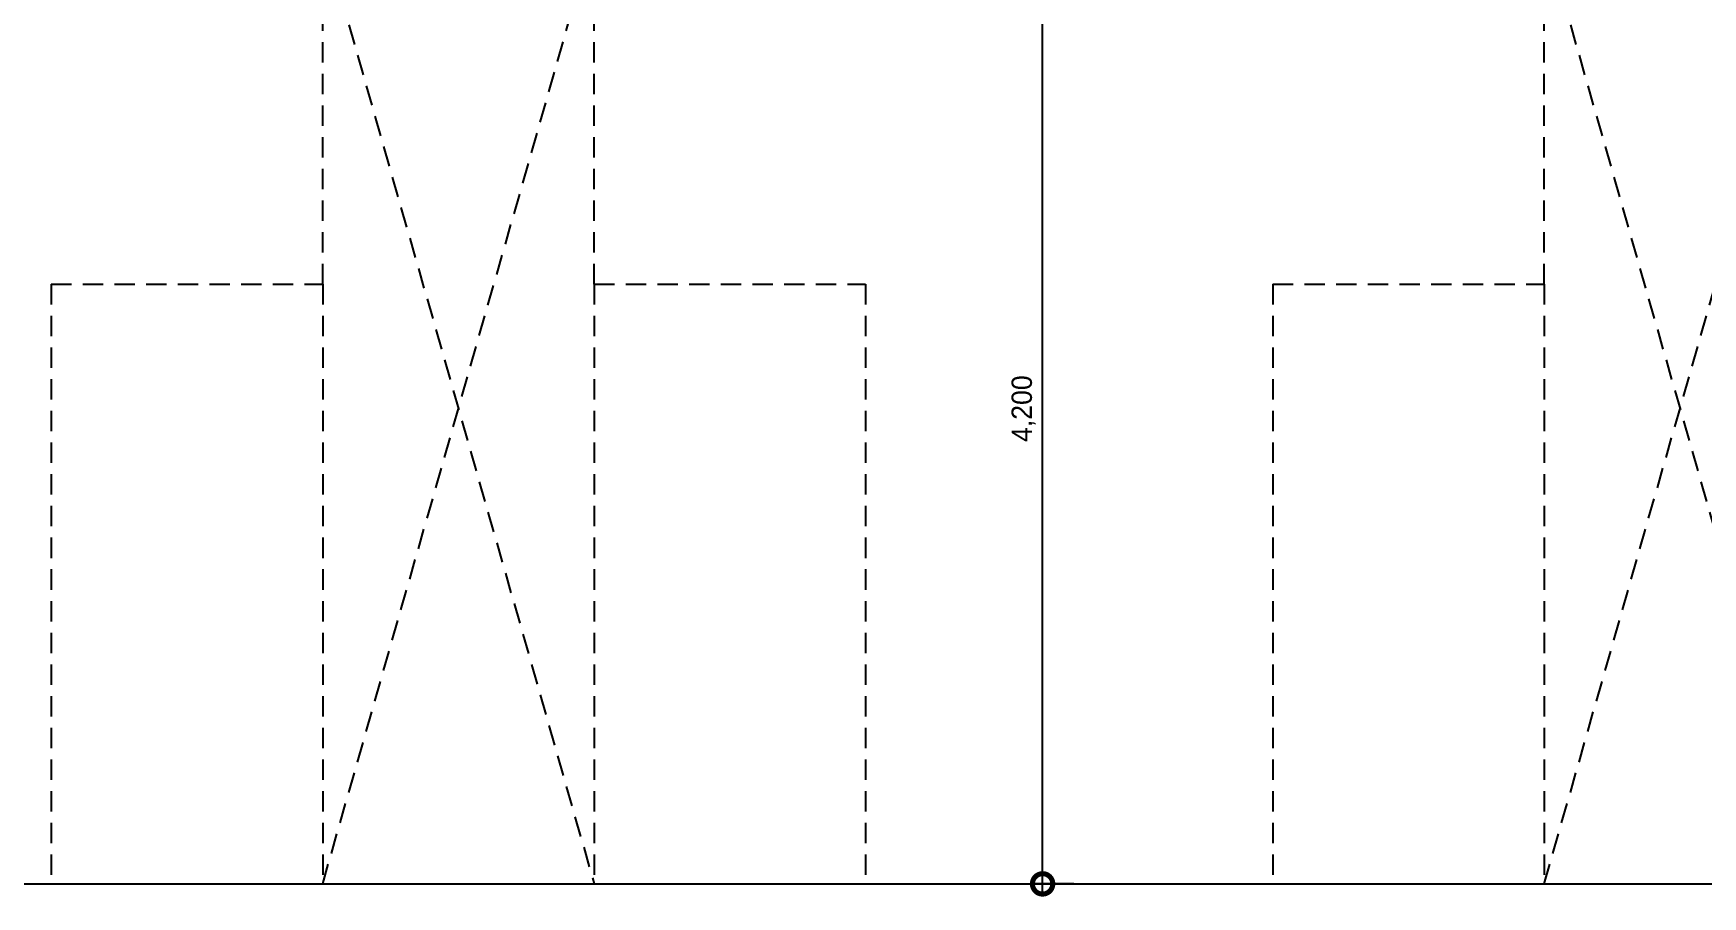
# Model space of a CAD drawing. Header units: millimetres. Extents: x 17311 to 801382, y -242618 to -104888.
# Drawn here: x 320582 to 327961, y -169286 to -165471 of the extents above; entities that cross this region are included whole.
import ezdxf

# ---------------------------------------------------------------- set-up
doc = ezdxf.new("R2010")
doc.units = ezdxf.units.MM
doc.header["$LTSCALE"] = 250
doc.linetypes.add('H1', pattern=[1.5, 1, -0.5])
doc.linetypes.add('HID', pattern=[2.8, 1.8, -1])
doc.layers.get('Defpoints').update_dxf_attribs({"color": 151})
for name, color, linetype in [('A-ELE-252', 252, 'Continuous'), ('A-ETC-SERVER', 5, 'H1'), ('A-FIN', 6, 'Continuous')]:
    doc.layers.add(name, color=color, linetype=linetype)
doc.layers.add('CK', color=221, linetype='Continuous', plot=False)
doc.styles.add('Gdim', font='')
doc.styles.get('Gdim').set_extended_font_data('Dotum')
doc.dimstyles.new('Gdim50', dxfattribs={"dimscale": 30, "dimtxt": 3, "dimasz": 6, "dimexe": 1.5, "dimexo": 2, "dimgap": 1, "dimtad": 1, "dimdec": 0, "dimzin": 0, "dimdsep": 46, "dimlunit": 6, "dimtxsty": 'Gdim', "dimblk": 'DOTSMALL', "dimcen": 1.5, "dimdle": 1.5, "dimclrd": 256, "dimclre": 256, "dimclrt": 256, "dimazin": 0, "dimtfac": 1, "dimtdec": 0, "dimtix": 1, "dimtmove": 2, "dimatfit": 3, "dimldrblk": 'DOTSMALL', "dimfxl": 1.5, "dimtolj": 1, "dimtzin": 0, "dimlwd": -1, "dimlwe": -1, "dimarcsym": 1})

# ---------------------------------------------------------------- blocks, each defined once
blk = doc.blocks.new('A$C612ec77b')
at = {"layer": 'A-ELE-252', "linetype": 'HID', "ltscale": 0.2}
for p, q in [((-2400, 2650), (-2400, 4200)), ((-2400, 4200), (-1200, 0)), ((-2400, 0), (-1200, 4200)), ((-1200, 2650), (-1200, 4200)), ((-3600, 2650), (-3600, 0)), ((-3600, 2650), (-2400, 2650)), ((-2400, 2650), (-2400, 0)), ((-1200, 2650), (-1200, 0)), ((-1200, 2650), (0, 2650)), ((0, 2650), (0, 0))]:
    blk.add_line(p, q, dxfattribs=at)
blk = doc.blocks.new('_DotSmall')
at = {"color": 0, "linetype": 'ByBlock', "const_width": 0.5}
blk.add_lwpolyline([(-0.0625, 0, 1), (0.0625, 0, 1)], format="xyb", close=True, dxfattribs=at)
blk = doc.blocks.new('*D59')
at = {"layer": 'CK', "transparency": 16777216}
for p, q in [((325043.2, -169274.5), (325043.2, -164984.5)), ((325181.4, -165029.5), (324998.2, -165029.5)), ((325181.4, -169229.5), (324998.2, -169229.5))]:
    blk.add_line(p, q, dxfattribs=at)
at = {"layer": 'Defpoints', "color": 0, "transparency": 16777216}
for p in [(325043.2, -165029.5), (325241.4, -165029.5), (325241.4, -169229.5)]:
    blk.add_point(p, dxfattribs=at)
at = {"layer": 'CK', "transparency": 16777216, "xscale": 180, "yscale": 180, "zscale": 180}
for p, rotation in [((325043.2, -165029.5), 90), ((325043.2, -169229.5), 270)]:
    blk.add_blockref('_DotSmall', p, dxfattribs=dict(at, rotation=rotation))
at = {"layer": 'CK', "transparency": 16777216, "insert": (324959.4, -167129.5), "char_height": 90, "attachment_point": 5, "rotation": 90, "style": 'Gdim'}
blk.add_mtext('\\A1;4,200', dxfattribs=at)

msp = doc.modelspace()

# ---------------------------------------------------------------- linework, layer by layer
at = {"layer": 'A-FIN'}
for p, q in [((295060.7, -169229.5), (360660.7, -169229.5)), ((297260.7, -169229.5), (327760.7, -169229.5))]:
    msp.add_line(p, q, dxfattribs=at)

# ---------------------------------------------------------------- block references
at = {"layer": 'A-ETC-SERVER'}
for p in [(324260.7, -169229.5), (329660.7, -169229.5)]:
    msp.add_blockref('A$C612ec77b', p, dxfattribs=at)

# ---------------------------------------------------------------- dimensions: what is measured, and where the dimension line sits
at = {"layer": 'CK'}
dim = msp.add_linear_dim(base=(325043.2, -165029.5), p1=(325241.4, -169229.5), p2=(325241.4, -165029.5), angle=90, dimstyle='Gdim50', dxfattribs=at)
dim.commit()
dim.dimension.update_dxf_attribs({"geometry": '*D59', "text_midpoint": (324959.4, -167129.5)})

doc.saveas('drawing.dxf')
